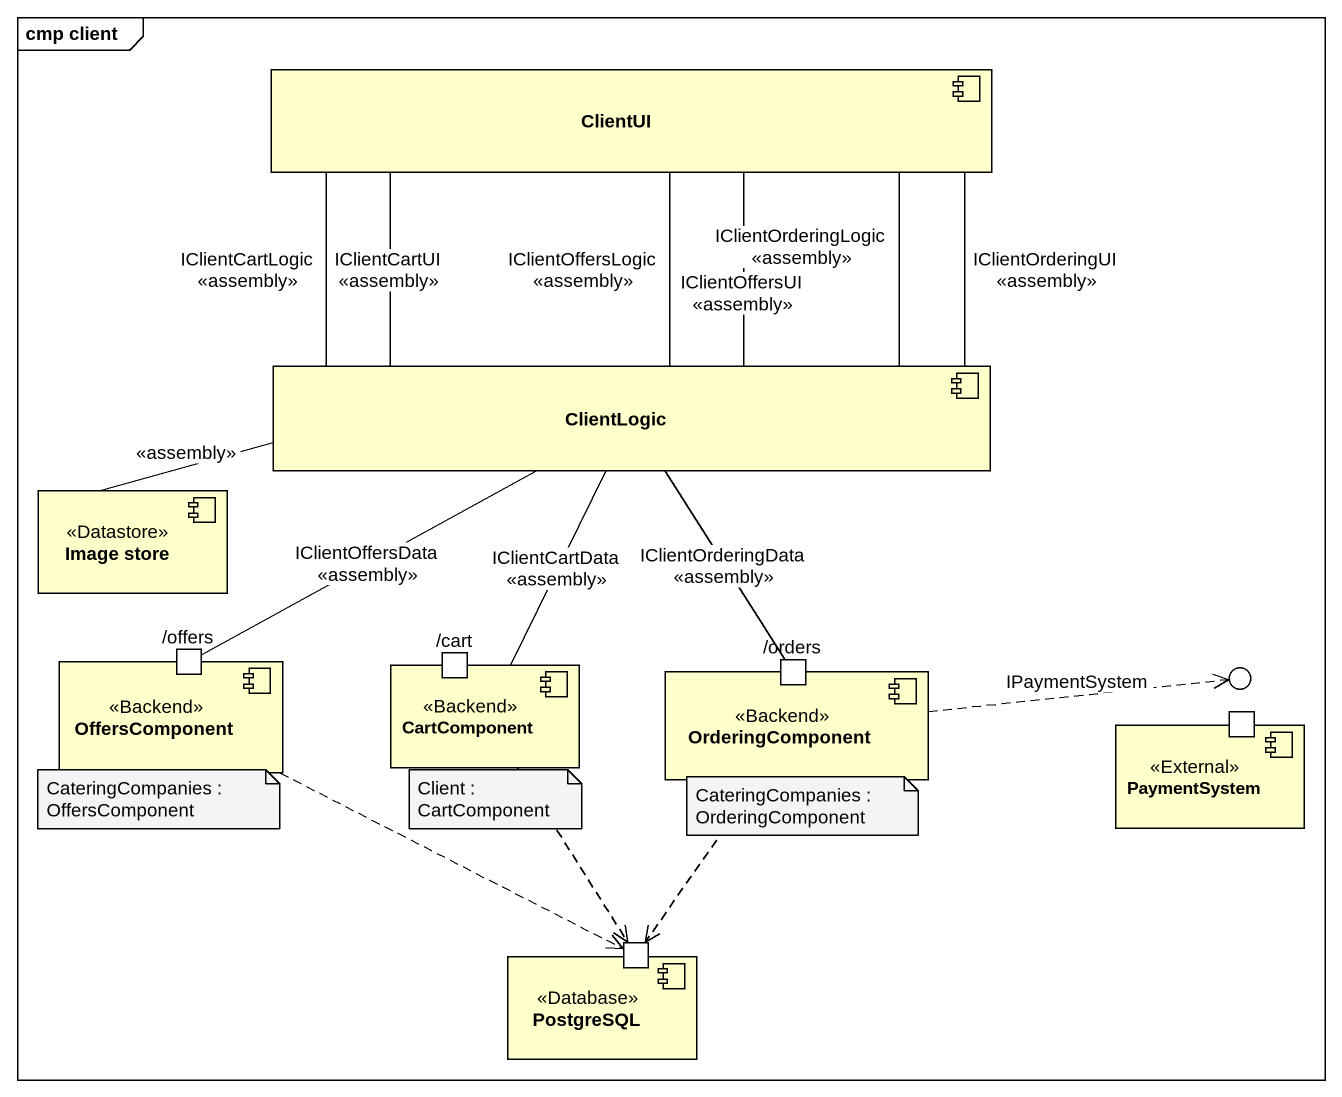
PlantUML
@startuml
mainframe cmp client
component ClientUI
component ClientLogic
component "Image store" as Image_store <<Datastore>>
component OffersComponent <<Backend>> {
  port "/offers" as offers
}
component CartComponent <<Backend>> {
  port "/cart" as cart
}
() " " as lollipop1
component OrderingComponent <<Backend>> {
  port "/orders" as orders
}
component PaymentSystem <<External>> {
  port " " as port1
}
component PostgreSQL <<Database>> {
  port " " as port2
}
ClientUI -- ClientLogic : IClientOrderingLogic\n<<assembly>>
ClientUI -- ClientLogic : IClientOffersLogic\n<<assembly>>
ClientUI -- ClientLogic : IClientCartLogic\n<<assembly>>
ClientLogic -up- ClientUI : IClientOrderingUI\n<<assembly>>
ClientLogic -up- ClientUI : IClientOffersUI\n<<assembly>>
ClientLogic -up- ClientUI : IClientCartUI\n<<assembly>>
ClientLogic -left- Image_store : <<assembly>>
ClientLogic -left- offers : IClientOffersData\n<<assembly>>
ClientLogic -- CartComponent : IClientCartData\n<<assembly>>
ClientLogic -- orders : IClientOrderingData\n<<assembly>>
OffersComponent .right.> port2
CartComponent ..> port2
OrderingComponent .right.> lollipop1 : IPaymentSystem
OrderingComponent ..> port2
note as N1
  CateringCompanies : OffersComponent
end note
note as N2
  Client : CartComponent
end note
note as N3
  CateringCompanies : OrderingComponent
end note
@enduml
